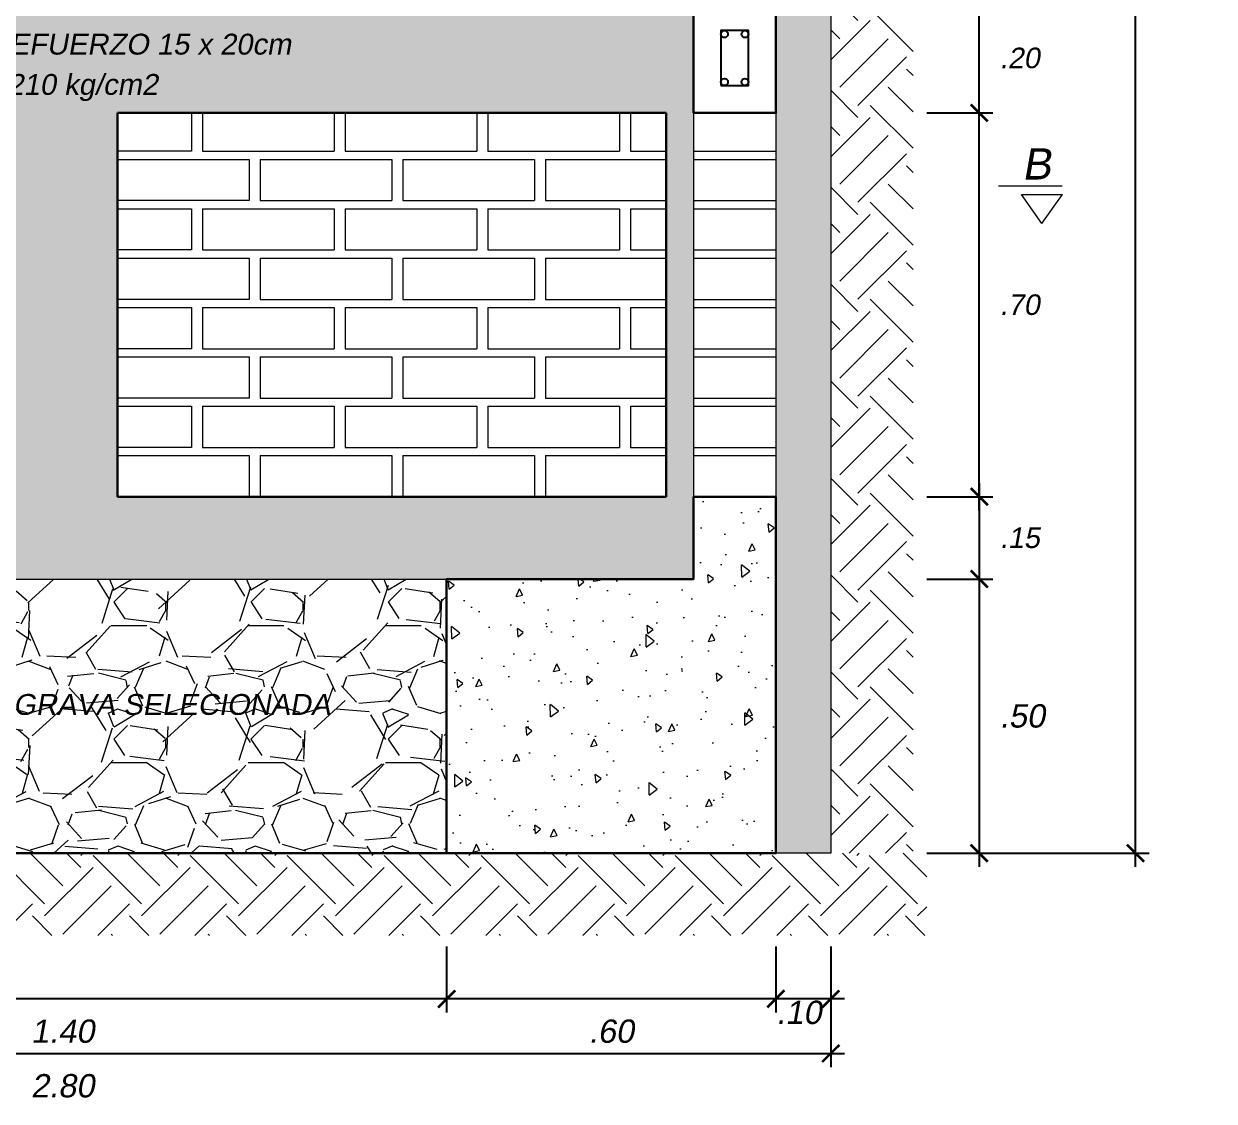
# Model space of a CAD drawing. Header units: metres. Extents: x 4293 to 4528, y 2596 to 2639.
# Drawn here: x 4468.228 to 4470.397, y 2626.787 to 2628.752 of the extents above; entities that cross this region are included whole.
import ezdxf
from ezdxf.enums import TextEntityAlignment as Align

# ---------------------------------------------------------------- set-up
doc = ezdxf.new("R2010")
doc.units = ezdxf.units.M
for name, color, linetype, lineweight in [('A TAPA', 6, 'Continuous', 13), ('a. acero', 150, 'Continuous', 25), ('a. grava', 252, 'Continuous', 5), ('a. Ladrillos', 24, 'Continuous', 15), ('a. terreno', 79, 'Continuous', 9), ('A.B LADRILLO', 24, 'Continuous', 5), ('A.Texto', 180, 'Continuous', 5), ('cimiento', 6, 'Continuous', 30), ('columna', 212, 'Continuous', 30), ('concreto', 252, 'Continuous', 5), ('Cotas', 170, 'Continuous', 5), ('Sombreados', 8, 'Continuous', 5)]:
    doc.layers.add(name, color=color, linetype=linetype, lineweight=lineweight)
doc.styles.add('ARIAL', font='arial.ttf', dxfattribs={"oblique": 10})
doc.dimstyles.new('Esc 1-25', dxfattribs={"dimscale": 0.25, "dimtxt": 0.15, "dimasz": 0.125, "dimexe": 0.1, "dimexo": 0.1, "dimgap": 0.15, "dimtad": 2, "dimtih": 1, "dimtoh": 1, "dimzin": 4, "dimdsep": 46, "dimtxsty": 'ARIAL', "dimblk": 'ARCHTICK', "dimcen": 0.5, "dimdle": 0.1, "dimadec": 0, "dimazin": 0, "dimtfac": 1, "dimtofl": 0, "dimtmove": 2, "dimatfit": 3, "dimfxl": 1, "dimtolj": 1, "dimtzin": 0, "dimarcsym": 1})
pattern_1 = [(94.9999999999999, (4272.235197866731, 2619.290618334192), (0.1103103998344442, 0.0925614157623935), [0.015, -0.165]), (40.00000000000002, (4272.235197866731, 2619.290618334192), (-0.1259984334781772, 0.08675362991960547), [0.012, -0.132]), (145.45144446, (4272.244390399843, 2619.298331785462), (-0.01568803286759199, 0.179315044266452), [0.0127480384, -0.1402284224]), (91.1841999999999, (4272.206913595483, 2619.318902605439), (0.1743386775892656, 0.1275227552429037), [0.02249999999999999, -0.2474999999999999]), (141.63563549, (4272.221441818763, 2619.329529492353), (-0.005580013676875273, 0.269942333638179), [0.0191220684, -0.210342752]), (36.18416399000001, (4272.206913595483, 2619.318902605439), (-0.005580013693123886, 0.2699423334792193), [0.018, -0.1980000002]), (66, (4272.228126798919, 2619.325973673251), (0.1413543144228605, 0.02747649529355398), [0.01499999999999998, -0.1649999999999998]), (11.00000000000003, (4272.228126798919, 2619.325973673251), (-0.06814171861239081, 0.1369616870797533), [0.012, -0.132]), (116.45144474, (4272.239906325041, 2619.328263381175), (0.07321259499943067, 0.1644381811167456), [0.012748038, -0.1402284224]), (82.50000000000001, (4272.235197866731, 2619.290618334192), (-0.04535863706126803, 0.04879796352250945), [0, -0.1303999999999997, 0, -0.1339999999999998, 0, -0.1324999999999998]), (52.49999999999999, (4272.235197866731, 2619.290618334192), (-0.01857458844049201, 0.09298188998007267), [0, -0.0764, 0, -0.1274, 0, -0.0505]), (12.5, (4272.20366090429, 2619.259081371751), (0.07868363346384125, 0.07230415236297212), [0, -0.05, 0, -0.156, 0, -0.207]), (2.499999999999997, (4272.189518768666, 2619.244939236127), (0.06831799663969325, 0.09663196137478977), [0, -0.065, 0, -0.1036, 0, -0.147])]

# ---------------------------------------------------------------- blocks, each defined once
blk = doc.blocks.new('_ArchTick')
at = {"color": 0, "linetype": 'ByBlock', "const_width": 0.15}
blk.add_lwpolyline([(-0.5, -0.5), (0.5, 0.5)], dxfattribs=at)
blk = doc.blocks.new('*D559')
at = {"layer": 'Cotas', "color": 0, "lineweight": -2, "transparency": 16777216}
for p, q in [((4469.96932620162, 2627.9143929517), (4469.96932620162, 2627.7143929517)), ((4469.873574387774, 2627.8893929517), (4469.99432620162, 2627.8893929517)), ((4469.873574387774, 2627.7393929517), (4469.99432620162, 2627.7393929517))]:
    blk.add_line(p, q, dxfattribs=at)
at = {"layer": 'Defpoints', "color": 0, "transparency": 16777216}
for p in [(4469.848574387775, 2627.8893929517), (4469.848574387775, 2627.7393929517), (4469.96932620162, 2627.7393929517)]:
    blk.add_point(p, dxfattribs=at)
at = {"layer": 'Cotas', "color": 0, "lineweight": -2, "transparency": 16777216, "xscale": 0.03125, "yscale": 0.03125, "zscale": 0.03125}
for p, rotation in [((4469.96932620162, 2627.8893929517), 90), ((4469.96932620162, 2627.7393929517), 270)]:
    blk.add_blockref('_ArchTick', p, dxfattribs=dict(at, rotation=rotation))
at = {"layer": 'Cotas', "color": 0, "transparency": 16777216, "insert": (4470.043131027451, 2627.814392951699), "char_height": 0.0375, "attachment_point": 5, "style": 'ARIAL'}
blk.add_mtext('\\A1;.15', dxfattribs=at)
blk = doc.blocks.new('*D560')
at = {"layer": 'Cotas', "color": 0, "lineweight": -2, "transparency": 16777216}
for p, q in [((4469.96932620162, 2627.7643929517), (4469.96932620162, 2627.2143929517)), ((4469.873574387774, 2627.7393929517), (4469.99432620162, 2627.7393929517)), ((4469.873574387774, 2627.2393929517), (4469.99432620162, 2627.2393929517))]:
    blk.add_line(p, q, dxfattribs=at)
at = {"layer": 'Defpoints', "color": 0, "transparency": 16777216}
for p in [(4469.848574387775, 2627.7393929517), (4469.848574387775, 2627.2393929517), (4469.96932620162, 2627.2393929517)]:
    blk.add_point(p, dxfattribs=at)
at = {"layer": 'Cotas', "color": 0, "lineweight": -2, "transparency": 16777216, "xscale": 0.03125, "yscale": 0.03125, "zscale": 0.03125}
for p, rotation in [((4469.96932620162, 2627.7393929517), 90), ((4469.96932620162, 2627.2393929517), 270)]:
    blk.add_blockref('_ArchTick', p, dxfattribs=dict(at, rotation=rotation))
at = {"layer": 'Cotas', "color": 0, "transparency": 16777216, "insert": (4470.047739747293, 2627.489392951698), "char_height": 0.0425, "attachment_point": 5, "style": 'ARIAL'}
blk.add_mtext('\\A1;.50', dxfattribs=at)
blk = doc.blocks.new('*D561')
at = {"layer": 'Cotas', "color": 0, "lineweight": -2, "ltscale": 0.01, "transparency": 16777216}
for p, q in [((4469.96932620162, 2627.8643929517), (4469.96932620162, 2628.6143929517)), ((4469.873574387775, 2628.5893929517), (4469.99432620162, 2628.5893929517)), ((4469.873574387774, 2627.8893929517), (4469.99432620162, 2627.8893929517))]:
    blk.add_line(p, q, dxfattribs=at)
at = {"layer": 'Defpoints', "color": 0, "ltscale": 0.01, "transparency": 16777216}
for p in [(4469.848574387775, 2628.5893929517), (4469.96932620162, 2628.5893929517), (4469.848574387775, 2627.8893929517)]:
    blk.add_point(p, dxfattribs=at)
at = {"layer": 'Cotas', "color": 0, "lineweight": -2, "ltscale": 0.01, "transparency": 16777216, "xscale": 0.03125, "yscale": 0.03125, "zscale": 0.03125}
for p, rotation in [((4469.96932620162, 2628.5893929517), 90), ((4469.96932620162, 2627.8893929517), 270)]:
    blk.add_blockref('_ArchTick', p, dxfattribs=dict(at, rotation=rotation))
at = {"layer": 'Cotas', "color": 0, "ltscale": 0.01, "transparency": 16777216, "insert": (4470.042926388978, 2628.239392951698), "char_height": 0.0375, "attachment_point": 5, "style": 'ARIAL'}
blk.add_mtext('\\A1;.70', dxfattribs=at)
blk = doc.blocks.new('*D562')
at = {"layer": 'Cotas', "color": 0, "lineweight": -2, "ltscale": 0.01, "transparency": 16777216}
for p, q in [((4469.96932620162, 2628.5643929517), (4469.96932620162, 2628.8143929517)), ((4469.873574387775, 2628.7893929517), (4469.99432620162, 2628.7893929517)), ((4469.873574387775, 2628.5893929517), (4469.99432620162, 2628.5893929517))]:
    blk.add_line(p, q, dxfattribs=at)
at = {"layer": 'Defpoints', "color": 0, "ltscale": 0.01, "transparency": 16777216}
for p in [(4469.848574387775, 2628.7893929517), (4469.96932620162, 2628.7893929517), (4469.848574387775, 2628.5893929517)]:
    blk.add_point(p, dxfattribs=at)
at = {"layer": 'Cotas', "color": 0, "lineweight": -2, "ltscale": 0.01, "transparency": 16777216, "xscale": 0.03125, "yscale": 0.03125, "zscale": 0.03125}
for p, rotation in [((4469.96932620162, 2628.7893929517), 90), ((4469.96932620162, 2628.5893929517), 270)]:
    blk.add_blockref('_ArchTick', p, dxfattribs=dict(at, rotation=rotation))
at = {"layer": 'Cotas', "color": 0, "ltscale": 0.01, "transparency": 16777216, "insert": (4470.042926388978, 2628.689392951699), "char_height": 0.0375, "attachment_point": 5, "style": 'ARIAL'}
blk.add_mtext('\\A1;.20', dxfattribs=at)
blk = doc.blocks.new('*D566')
at = {"layer": 'Cotas', "color": 0, "lineweight": -2, "ltscale": 0.01, "transparency": 16777216}
for p, q in [((4470.254053074286, 2627.2143929517), (4470.254053074286, 2630.7593929517)), ((4469.99432620162, 2630.7343929517), (4470.279053074286, 2630.7343929517)), ((4469.99432620162, 2627.2393929517), (4470.279053074286, 2627.2393929517))]:
    blk.add_line(p, q, dxfattribs=at)
at = {"layer": 'Defpoints', "color": 0, "ltscale": 0.01, "transparency": 16777216}
for p in [(4469.96932620162, 2630.7343929517), (4470.254053074286, 2630.7343929517), (4469.96932620162, 2627.2393929517)]:
    blk.add_point(p, dxfattribs=at)
at = {"layer": 'Cotas', "color": 0, "lineweight": -2, "ltscale": 0.01, "transparency": 16777216, "xscale": 0.03125, "yscale": 0.03125, "zscale": 0.03125}
for p, rotation in [((4470.254053074286, 2630.7343929517), 90), ((4470.254053074286, 2627.2393929517), 270)]:
    blk.add_blockref('_ArchTick', p, dxfattribs=dict(at, rotation=rotation))
at = {"layer": 'Cotas', "color": 0, "ltscale": 0.01, "transparency": 16777216, "insert": (4470.343558588659, 2628.986892951698), "char_height": 0.0375, "attachment_point": 5, "style": 'ARIAL'}
blk.add_mtext('\\A1;3.50', dxfattribs=at)
blk = doc.blocks.new('*D568')
at = {"layer": 'Cotas', "color": 0, "lineweight": -2, "transparency": 16777216}
for p, q in [((4469.598574387773, 2627.069062351333), (4469.598574387773, 2626.948731750967)), ((4469.698574387773, 2627.069062351333), (4469.698574387773, 2626.948731750967)), ((4469.723574387773, 2626.973731750967), (4469.573574387773, 2626.973731750967))]:
    blk.add_line(p, q, dxfattribs=at)
at = {"layer": 'Defpoints', "color": 0, "transparency": 16777216}
for p in [(4469.598574387773, 2627.094062351333), (4469.698574387773, 2627.094062351333), (4469.598574387773, 2626.973731750967)]:
    blk.add_point(p, dxfattribs=at)
at = {"layer": 'Cotas', "color": 0, "lineweight": -2, "transparency": 16777216, "xscale": 0.03125, "yscale": 0.03125, "zscale": 0.03125, "rotation": 180}
blk.add_blockref('_ArchTick', (4469.598574387773, 2626.973731750967), dxfattribs=at)
at = {"layer": 'Cotas', "color": 0, "lineweight": -2, "transparency": 16777216, "xscale": 0.03125, "yscale": 0.03125, "zscale": 0.03125}
blk.add_blockref('_ArchTick', (4469.698574387773, 2626.973731750967), dxfattribs=at)
at = {"layer": 'Cotas', "color": 0, "transparency": 16777216, "insert": (4469.640437950745, 2626.948844096799), "char_height": 0.0425, "attachment_point": 5, "style": 'ARIAL'}
blk.add_mtext('\\A1;.10', dxfattribs=at)
blk = doc.blocks.new('*D569')
at = {"layer": 'Cotas', "color": 0, "lineweight": -2, "transparency": 16777216}
for p, q in [((4468.998574387773, 2627.069062351333), (4468.998574387773, 2626.948731750967)), ((4469.598574387773, 2627.069062351333), (4469.598574387773, 2626.948731750967)), ((4469.623574387772, 2626.973731750967), (4468.973574387774, 2626.973731750967))]:
    blk.add_line(p, q, dxfattribs=at)
at = {"layer": 'Defpoints', "color": 0, "transparency": 16777216}
for p in [(4468.998574387773, 2627.094062351333), (4469.598574387773, 2627.094062351333), (4468.998574387773, 2626.973731750967)]:
    blk.add_point(p, dxfattribs=at)
at = {"layer": 'Cotas', "color": 0, "lineweight": -2, "transparency": 16777216, "xscale": 0.03125, "yscale": 0.03125, "zscale": 0.03125, "rotation": 180}
blk.add_blockref('_ArchTick', (4468.998574387773, 2626.973731750967), dxfattribs=at)
at = {"layer": 'Cotas', "color": 0, "lineweight": -2, "transparency": 16777216, "xscale": 0.03125, "yscale": 0.03125, "zscale": 0.03125}
blk.add_blockref('_ArchTick', (4469.598574387773, 2626.973731750967), dxfattribs=at)
at = {"layer": 'Cotas', "color": 0, "transparency": 16777216, "insert": (4469.298574387773, 2626.914532398988), "char_height": 0.0425, "attachment_point": 5, "style": 'ARIAL'}
blk.add_mtext('\\A1;.60', dxfattribs=at)
blk = doc.blocks.new('*D570')
at = {"layer": 'Cotas', "color": 0, "lineweight": -2, "transparency": 16777216}
for p, q in [((4467.598574387773, 2627.069062351333), (4467.598574387773, 2626.948731750967)), ((4468.998574387773, 2627.069062351333), (4468.998574387773, 2626.948731750967)), ((4469.023574387773, 2626.973731750967), (4467.573574387773, 2626.973731750967))]:
    blk.add_line(p, q, dxfattribs=at)
at = {"layer": 'Defpoints', "color": 0, "transparency": 16777216}
for p in [(4467.598574387773, 2627.094062351333), (4468.998574387773, 2627.094062351333), (4467.598574387773, 2626.973731750967)]:
    blk.add_point(p, dxfattribs=at)
at = {"layer": 'Cotas', "color": 0, "lineweight": -2, "transparency": 16777216, "xscale": 0.03125, "yscale": 0.03125, "zscale": 0.03125, "rotation": 180}
blk.add_blockref('_ArchTick', (4467.598574387773, 2626.973731750967), dxfattribs=at)
at = {"layer": 'Cotas', "color": 0, "lineweight": -2, "transparency": 16777216, "xscale": 0.03125, "yscale": 0.03125, "zscale": 0.03125}
blk.add_blockref('_ArchTick', (4468.998574387773, 2626.973731750967), dxfattribs=at)
at = {"layer": 'Cotas', "color": 0, "transparency": 16777216, "insert": (4468.298574387773, 2626.914532398988), "char_height": 0.0425, "attachment_point": 5, "style": 'ARIAL'}
blk.add_mtext('\\A1;1.40', dxfattribs=at)
blk = doc.blocks.new('*D573')
at = {"layer": 'Cotas', "color": 0, "lineweight": -2, "transparency": 16777216}
for p, q in [((4466.898574387773, 2627.069062351333), (4466.898574387773, 2626.849202905707)), ((4469.698574387773, 2627.069062351333), (4469.698574387773, 2626.849202905707)), ((4466.873574387773, 2626.874202905707), (4469.723574387773, 2626.874202905707))]:
    blk.add_line(p, q, dxfattribs=at)
at = {"layer": 'Defpoints', "color": 0, "transparency": 16777216}
for p in [(4466.898574387773, 2627.094062351333), (4469.698574387773, 2627.094062351333), (4469.698574387773, 2626.874202905707)]:
    blk.add_point(p, dxfattribs=at)
at = {"layer": 'Cotas', "color": 0, "lineweight": -2, "transparency": 16777216, "xscale": 0.03125, "yscale": 0.03125, "zscale": 0.03125, "rotation": 180}
blk.add_blockref('_ArchTick', (4466.898574387773, 2626.874202905707), dxfattribs=at)
at = {"layer": 'Cotas', "color": 0, "lineweight": -2, "transparency": 16777216, "xscale": 0.03125, "yscale": 0.03125, "zscale": 0.03125}
blk.add_blockref('_ArchTick', (4469.698574387773, 2626.874202905707), dxfattribs=at)
at = {"layer": 'Cotas', "color": 0, "transparency": 16777216, "insert": (4468.298574387773, 2626.815003553729), "char_height": 0.0425, "attachment_point": 5, "style": 'ARIAL'}
blk.add_mtext('\\A1;2.80', dxfattribs=at)

msp = doc.modelspace()

# ---------------------------------------------------------------- hatches: boundary and pattern name
at = {"layer": 'a. grava'}
h = msp.add_hatch(dxfattribs=at)
h.set_pattern_fill('GRAVEL', color=256, scale=0.1, style=0)
h.set_pattern_definition([(228.0128, (4412.29896346005, 2630.692743695473), (-0.7999998232158162, -0.9000001341607247), [0.0134536, -1.3319088]), (184.9697, (4412.28996346005, 2630.682743695473), (1.200000105151764, 0.0999991307007052), [0.0230868, -2.2855925]), (132.5104, (4412.26696346005, 2630.680743695473), (0.9999990718346812, -1.10000086738712), [0.0162788, -1.6116032]), (267.2737, (4412.22796346005, 2630.655743695473), (0.09999960177271905, 2.000000029497347), [0.0210238, -2.0813558]), (292.8337, (4412.22696346005, 2630.634743695473), (-0.500000990543714, 1.199999641177778), [0.0206155, -2.0409373]), (357.2737, (4412.23496346005, 2630.615743695473), (-2.000000029497347, 0.09999960177271916), [0.0210238, -2.0813558]), (37.6942, (4412.25596346005, 2630.614743695473), (-1.300000734561798, -0.999999040516053), [0.0278029, -2.7524849]), (72.2553, (4412.27796346005, 2630.631743695473), (0.7000010762705409, 2.199999623123919), [0.0262488, -2.5986321]), (121.4296, (4412.28596346005, 2630.656743695473), (-0.8000008234176366, 1.299999503649257), [0.021095, -2.0884073]), (175.2364, (4412.27496346005, 2630.674743695473), (1.100000094631959, -0.09999915326612606), [0.02408319999999991, -1.180076299999994]), (222.3974, (4412.25096346005, 2630.676743695473), (-1.200000735107324, -1.099999208201412), [0.0311448, -3.0833375]), (138.8141, (4412.32696346005, 2630.654743695473), (-0.7000002946805716, 0.5999997313342756), [0.0106301, -1.0523844]), (171.4692, (4412.31896346005, 2630.661743695473), (1.299999828481513, -0.2000007910039791), [0.02022369999999991, -2.002151099999988]), (225, (4412.29896346005, 2630.664743695473), (-1.110223024625157e-17, -0.1000000309448952), [0.0141421, -0.1272792]), (203.1986, (4412.29196346005, 2630.676743695473), (0.4999999730667075, 0.2000001325264854), [0.007615800000000001, -0.7539615]), (291.8014, (4412.28496346005, 2630.673743695473), (-0.09999999105006488, 0.300000027301077), [0.0107703, -0.5277462]), (30.9638, (4412.288963460051, 2630.663743695473), (0.2999998022287998, 0.2000002483540733), [0.01749289999999991, -0.565602299999997]), (161.5651, (4412.30396346005, 2630.672743695473), (0.2000000434592962, -0.09999984032227077), [0.0126491, -0.3035787]), (16.38950000000001, (4412.22696346005, 2630.673743695473), (1.000000219841196, 0.2999992709817971), [0.01772, -1.7542845]), (70.3462, (4412.243963460051, 2630.678743695473), (-0.3999995247371746, -1.100000213560622), [0.0148661, -1.4717408]), (293.1986, (4412.30396346005, 2630.692743695473), (-0.2000001325264854, 0.4999999730667075), [0.0152315, -0.7463458000000001]), (343.6105, (4412.30996346005, 2630.678743695473), (-1.000000219841196, 0.2999992709817974), [0.01771999999999991, -1.754284499999994]), (339.444, (4412.22696346005, 2630.611743695473), (-0.5000001844542423, 0.1999995996421584), [0.017088, -0.8373124000000001]), (294.7751, (4412.24296346005, 2630.605743695473), (-0.499999218924517, 1.100000342183912), [0.01431779999999995, -1.417464299999994]), (66.80140000000002, (4412.30496346005, 2630.592743695473), (0.2000001325264855, 0.4999999730667075), [0.0152315, -0.7463458000000001]), (17.35400000000001, (4412.310963460051, 2630.606743695473), (-1.300000201909683, -0.3999994502259119), [0.0167631, -1.6595424]), (69.444, (4412.25596346005, 2630.592743695473), (-0.1999995996421587, -0.5000001844542422), [0.008544000000000001, -0.8458564]), (101.3098999999999, (4412.29896346005, 2630.592743695473), (-0.09999976321616054, 0.4000000752230952), [0.005098999999999979, -0.5048028999999973]), (165.9638, (4412.297963460051, 2630.597743695473), (0.300000054598974, -0.09999980573612458), [0.0206155, -0.391695]), (186.009, (4412.27796346005, 2630.602743695473), (0.9999999750906041, 0.09999993174818415), [0.019105, -1.8913923]), (303.6901, (4412.288963460051, 2630.654743695473), (-0.1000001334507191, 0.199999955777116), [0.0144222, -0.3461329]), (353.1572, (4412.29696346005, 2630.642743695473), (1.699999936547855, -0.2000007997924761), [0.0251794, -2.4927563]), (60.94540000000001, (4412.32196346005, 2630.639743695473), (-0.400000002719928, -0.7000000384569687), [0.0102956, -1.0192674]), (90, (4412.32696346005, 2630.648743695473), (-0.09999999999999999, 0.1), [0.006, -0.094]), (120.2564, (4412.27596346005, 2630.605743695473), (0.3999994886802694, -0.7000002455854735), [0.0138924, -1.375352]), (48.01279999999999, (4412.26896346005, 2630.617743695473), (0.7999998232158161, 0.9000001341607249), [0.0269072, -1.3184552]), (0, (4412.28696346005, 2630.637743695473), (0.1, 0.1), [0.026, -0.074]), (325.3048, (4412.31296346005, 2630.637743695473), (-0.9999994258987526, 0.7000008609594458), [0.0158114, -1.5653274]), (254.0546, (4412.32596346005, 2630.628743695473), (-0.09999998892963811, -0.4000000126652151), [0.0145602, -0.7134508]), (207.646, (4412.32196346005, 2630.614743695473), (-1.899999580717959, -1.000000771316918), [0.0237065, -2.3469474]), (175.4261, (4412.30096346005, 2630.603743695473), (-1.300000055831213, 0.0999994801161084), [0.02507989999999991, -2.482907399999988])])
h.paths.add_polyline_path([(4469.698574387773, 2630.584392951699), (4469.598574387774, 2630.584392951699), (4469.598574387773, 2627.239392951699), (4469.698574387773, 2627.239392951699)])
at = {"layer": 'a. grava', "ltscale": 0.5}
h = msp.add_hatch(dxfattribs=at)
h.set_pattern_fill('GRAVEL', color=256, scale=0.25, style=0)
h.set_pattern_definition([(228.012787504, (4272.415197866731, 2619.540618334192), (-2.000000000000016, -2.250000000000001), [0.033634, -3.329772011768425]), (184.969740728, (4272.39269786673, 2619.515618334191), (2.999999999999994, 0.2500000000000088), [0.057717, -5.713981190307499]), (132.510447078, (4272.335197866731, 2619.510618334191), (2.500000000000029, -2.749999999999966), [0.04069699999999996, -4.02900814902492]), (267.273689006, (4272.237697866731, 2619.448118334191), (0.2500000000000061, 5.000000000000004), [0.05255949999999994, -5.203389510407242]), (292.833654178, (4272.235197866731, 2619.395618334192), (-1.249999999999997, 3.000000000000007), [0.05153874999999994, -5.102343282022067]), (357.273689006, (4272.255197866731, 2619.348118334191), (-5.000000000000004, 0.2500000000000064), [0.05255949999999994, -5.203389510407242]), (37.6942404667, (4272.30769786673, 2619.345618334191), (-3.25, -2.499999999999993), [0.06950724999999999, -6.881212137229]), (72.2553283749, (4272.362697866731, 2619.388118334191), (1.750000000000007, 5.500000000000001), [0.06562199999999987, -6.496580374203341]), (121.429565615, (4272.382697866731, 2619.450618334191), (-2.000000000000005, 3.249999999999996), [0.05273749999999995, -5.221018277432243]), (175.236358309, (4272.355197866731, 2619.495618334191), (2.749999999999996, -0.2500000000000095), [0.060208, -2.950190644698075]), (222.397437798, (4272.295197866731, 2619.500618334192), (-2.999999999999991, -2.749999999999993), [0.077862, -7.708343751198725]), (138.814074834, (4272.485197866731, 2619.445618334191), (-1.750000000000008, 1.5), [0.02657524999999997, -2.630961203183671]), (171.46923439, (4272.465197866731, 2619.463118334191), (3.25, -0.4999999999999988), [0.05055925, -5.00537785403925]), (225, (4272.415197866731, 2619.470618334191), (-2.775557561562891e-17, -0.2499999999999832), [0.03535525, -0.318198140593275]), (203.198590514, (4272.397697866731, 2619.500618334192), (1.249999999999997, 0.4999999999999938), [0.0190395, -1.884903776465975]), (291.801409486, (4272.380197866731, 2619.493118334191), (-0.249999999999921, 0.7500000000000256), [0.02692575, -1.319365451783625]), (30.96375653209999, (4272.390197866731, 2619.468118334191), (0.7500000000000132, 0.4999999999999949), [0.04373224999999995, -1.414005723711323]), (161.565051177, (4272.427697866731, 2619.490618334191), (0.5000000000000029, -0.2499999999999942), [0.03162274999999994, -0.758946665042099]), (16.389540334, (4272.235197866731, 2619.493118334191), (2.499999999999992, 0.750000000000011), [0.0443, -4.38571128666735]), (70.3461759419, (4272.277697866731, 2619.505618334191), (-1.000000000000305, -2.750000000000849), [0.03716525, -3.67935193682975]), (293.198590514, (4272.427697866731, 2619.540618334192), (-0.4999999999999926, 1.249999999999998), [0.03807875, -1.865864526465975]), (343.610459666, (4272.442697866731, 2619.505618334191), (-2.499999999999992, 0.7500000000000109), [0.04429999999999994, -4.385711286667242]), (339.44395478, (4272.235197866731, 2619.338118334191), (-1.250000000000009, 0.5000000000000061), [0.04271999999999994, -2.093280936329371]), (294.775140569, (4272.275197866731, 2619.323118334191), (-1.250000000000001, 2.75), [0.0357945, -3.543660765819]), (66.8014094864, (4272.430197866731, 2619.290618334192), (0.4999999999999953, 1.249999999999992), [0.03807875, -1.865864526465975]), (17.3540246363, (4272.445197866731, 2619.325618334191), (-3.249999999999994, -0.9999999999999907), [0.04190775, -4.14885590356]), (69.44395478040002, (4272.30769786673, 2619.290618334192), (-0.5000000000000018, -1.249999999999989), [0.02135999999999997, -2.114640936329371]), (101.309932474, (4272.415197866731, 2619.290618334192), (-0.249999999999991, 1.000000000000003), [0.0127475, -1.2620073783982]), (165.963756532, (4272.412697866731, 2619.303118334191), (0.7499999999999897, -0.2500000000000003), [0.05153875, -0.9792376564044251]), (186.009005957, (4272.362697866731, 2619.315618334191), (2.500000000000012, 0.2499999999999958), [0.0477625, -4.728480793635701]), (303.690067526, (4272.390197866731, 2619.445618334191), (-0.2499999999999968, 0.4999999999999964), [0.03605549999999993, -0.865332318865999]), (353.157226587, (4272.41019786673, 2619.415618334192), (4.250000000000004, -0.5000000000000132), [0.0629485, -6.231890656007075]), (60.9453959009, (4272.47269786673, 2619.408118334191), (-0.9999999999999939, -1.749999999999994), [0.025739, -2.54816853524675]), (90, (4272.485197866731, 2619.430618334191), (-0.25, 0.25), [0.015, -0.235]), (120.256437164, (4272.357697866731, 2619.323118334191), (1.000000000000002, -1.750000000000002), [0.034731, -3.43837999736245]), (48.01278750420001, (4272.340197866731, 2619.353118334192), (2, 2.249999999999994), [0.067268, -3.296138011768424]), (0, (4272.385197866731, 2619.403118334191), (0.25, 0.25), [0.065, -0.185]), (325.3048464690001, (4272.450197866731, 2619.403118334191), (2.500000000000035, -1.749999999999956), [0.03952849999999994, -3.913318575210496]), (254.054604099, (4272.482697866731, 2619.380618334191), (-0.2500000000000094, -1.000000000000001), [0.0364005, -1.783626972320125]), (207.645975364, (4272.47269786673, 2619.345618334191), (-4.749999999999988, -2.500000000000012), [0.05926625, -5.867368545564849]), (175.42607874, (4272.420197866731, 2619.318118334191), (-3.249999999999988, 0.2500000000000003), [0.06269975, -6.207268351992225])])
h.paths.add_polyline_path([(4468.998574387773, 2627.239392951699), (4468.998574387773, 2627.739392951699), (4467.598574387773, 2627.739392951699), (4467.598574387773, 2627.239392951699)])
h.paths.add_polyline_path([(4467.847296290431, 2627.481148581557), (4468.803257780969, 2627.481148581557), (4468.803257780969, 2627.540131528351), (4467.847296290431, 2627.540131528351)], flags=24)
at = {"layer": 'a. terreno', "ltscale": 0.5}
h = msp.add_hatch(dxfattribs=at)
h.set_pattern_fill('EARTH', color=256, scale=0.5, angle=45, style=0)
h.set_pattern_definition([(45, (4306.40635706667, 2617.996408692291), (1.387778780781446e-17, 0.1767766952966369), [0.125, -0.125]), (45, (4306.373211436302, 2618.029554322658), (1.387778780781446e-17, 0.1767766952966369), [0.125, -0.125]), (45, (4306.340065805935, 2618.062699953027), (1.387778780781446e-17, 0.1767766952966369), [0.125, -0.125]), (135, (4306.340065805935, 2618.084797039939), (-0.1767766952966369, 2.775557561562891e-17), [0.125, -0.125]), (135, (4306.373211436302, 2618.117942670307), (-0.1767766952966369, 2.775557561562891e-17), [0.125, -0.125]), (135, (4306.40635706667, 2618.151088300675), (-0.1767766952966369, 2.775557561562891e-17), [0.125, -0.125])])
h.paths.add_polyline_path([(4469.848574387773, 2630.734392951699), (4469.698574387773, 2630.734392951699), (4469.698574387773, 2627.239392951699), (4469.848574387773, 2627.239392951699)])
h = msp.add_hatch(dxfattribs=at)
h.set_pattern_fill('EARTH', color=256, scale=0.5, angle=45, style=0)
h.set_pattern_definition([(45, (4301.277981834444, 2618.39640869229), (1.387778780781446e-17, 0.1767766952966369), [0.125, -0.125]), (45, (4301.244836204076, 2618.429554322659), (1.387778780781446e-17, 0.1767766952966369), [0.125, -0.125]), (45, (4301.211690573708, 2618.462699953026), (1.387778780781446e-17, 0.1767766952966369), [0.125, -0.125]), (135, (4301.211690573708, 2618.484797039939), (-0.1767766952966369, 2.775557561562891e-17), [0.125, -0.125]), (135, (4301.244836204076, 2618.517942670307), (-0.1767766952966369, 2.775557561562891e-17), [0.125, -0.125]), (135, (4301.277981834444, 2618.551088300675), (-0.1767766952966369, 2.775557561562891e-17), [0.125, -0.125])])
h.paths.add_polyline_path([(4469.873574387773, 2627.239392951699), (4466.736245981949, 2627.239392951699), (4466.736245981949, 2627.089392951699), (4469.873574387773, 2627.089392951699)])
at = {"layer": 'concreto', "ltscale": 0.5}
h = msp.add_hatch(dxfattribs=at)
h.set_pattern_fill('AR-CONC', color=256, scale=0.02, angle=45, style=0)
h.set_pattern_definition(pattern_1)
h.paths.add_polyline_path([(4468.398574387773, 2629.689392951699), (4468.398574387773, 2630.584392951699), (4468.198574387773, 2630.584392951699), (4468.198574387773, 2629.689392951699), (4467.198574387773, 2629.689392951699), (4467.198574387773, 2630.584392951699), (4467.148574387773, 2630.584392951699), (4467.148574387773, 2627.739392951699), (4467.648574387773, 2627.739392951699), (4469.248574387773, 2627.739392951699), (4469.448574387773, 2627.739392951699), (4469.448574387773, 2630.584392951699), (4469.398574387773, 2630.584392951699), (4469.398574387773, 2629.689392951699)])
h.paths.add_polyline_path([(4468.398574387773, 2629.489392951699), (4469.398574387773, 2629.489392951699), (4469.398574387773, 2628.789392951699), (4468.398574387773, 2628.789392951699)], flags=16)
h.paths.add_polyline_path([(4468.198574387773, 2629.489392951699), (4468.198574387773, 2628.789392951699), (4467.198574387773, 2628.789392951699), (4467.198574387773, 2629.489392951699)], flags=16)
h.paths.add_polyline_path([(4468.398574387773, 2628.589392951699), (4469.398574387773, 2628.589392951699), (4469.398574387773, 2627.889392951699), (4468.398574387773, 2627.889392951699)], flags=16)
h.paths.add_polyline_path([(4468.198574387773, 2628.589392951699), (4468.198574387773, 2627.889392951699), (4467.198574387773, 2627.889392951699), (4467.198574387773, 2628.589392951699)], flags=16)
h = msp.add_hatch(dxfattribs=at)
h.set_pattern_fill('AR-CONC', color=256, scale=0.02, angle=45, style=0)
h.set_pattern_definition(pattern_1)
h.paths.add_polyline_path([(4467.598574387773, 2627.239392951699), (4467.598574387773, 2627.739392951699), (4467.148574387773, 2627.739392951699), (4467.148574387773, 2627.889392951699), (4466.998574387773, 2627.889392951699), (4466.998574387773, 2627.239392951699)])
h.paths.add_polyline_path([(4469.448574387773, 2627.889392951699), (4469.448574387773, 2627.739392951699), (4468.998574387773, 2627.739392951699), (4468.998574387773, 2627.239392951699), (4469.598574387774, 2627.239392951699), (4469.598574387774, 2627.889392951699)])

# ---------------------------------------------------------------- linework, layer by layer
at = {"layer": 'A TAPA'}
for points in [[(4470.120406603519, 2628.455850808789), (4470.004091014693, 2628.455850808789)], [(4470.083519227228, 2628.387540677989), (4470.046155066258, 2628.440515577877), (4470.046155066258, 2628.440515577877)], [(4470.046155066258, 2628.440515577877), (4470.120883388197, 2628.440515577877)], [(4470.083519227228, 2628.387540677989), (4470.120883388197, 2628.440515577877), (4470.120883388197, 2628.440515577877)], [(4470.083519227228, 2628.387540677989), (4470.120883388197, 2628.440515577877), (4470.120883388197, 2628.440515577877)]]:
    msp.add_lwpolyline(points, dxfattribs=at)
at = {"layer": 'a. acero'}
msp.add_lwpolyline([(4469.498574387773, 2628.639392951699), (4469.548574387773, 2628.639392951699), (4469.548574387773, 2628.739392951699), (4469.498574387773, 2628.739392951699)], close=True, dxfattribs=at)
for centre in [(4469.504924387773, 2628.733042951699), (4469.542224387773, 2628.733042951699), (4469.504924387773, 2628.645742951699), (4469.542224387773, 2628.645742951699)]:
    msp.add_circle(centre, 0.00635, dxfattribs=at)
at = {"layer": 'a. grava'}
for p, q in [((4469.698574387773, 2630.584392951699), (4469.698574387773, 2627.239392951699)), ((4469.698574387773, 2627.239392951699), (4469.598574387774, 2627.239392951699))]:
    msp.add_line(p, q, dxfattribs=at)
at = {"layer": 'a. Ladrillos'}
for p, q in [((4468.533574387773, 2628.589392951699), (4468.533574387773, 2628.519392951699)), ((4468.553574387773, 2628.589392951699), (4468.553574387773, 2628.519392951699)), ((4468.793574387773, 2628.589392951699), (4468.793574387773, 2628.519392951699)), ((4468.813574387773, 2628.589392951699), (4468.813574387773, 2628.519392951699)), ((4469.053574387774, 2628.589392951699), (4469.053574387774, 2628.519392951699)), ((4469.073574387773, 2628.589392951699), (4469.073574387773, 2628.519392951699)), ((4469.313574387773, 2628.589392951699), (4469.313574387773, 2628.519392951699)), ((4469.333574387773, 2628.589392951699), (4469.333574387773, 2628.519392951699)), ((4469.448574387773, 2628.589392951699), (4469.448574387773, 2627.889392951699)), ((4468.533574387773, 2628.519392951699), (4468.398574387773, 2628.519392951699)), ((4468.553574387773, 2628.519392951699), (4468.793574387773, 2628.519392951699)), ((4468.813574387773, 2628.519392951699), (4469.053574387774, 2628.519392951699)), ((4469.073574387773, 2628.519392951699), (4469.313574387773, 2628.519392951699)), ((4469.333574387773, 2628.519392951699), (4469.398574387773, 2628.519392951699)), ((4469.448574387773, 2628.519392951699), (4469.598574387774, 2628.519392951699)), ((4468.398574387773, 2628.504392999956), (4468.638574387774, 2628.504392999956)), ((4468.638574387774, 2628.504392999956), (4468.638574387774, 2628.429392951699)), ((4468.658574387773, 2628.504392999956), (4468.658574387773, 2628.429392951699)), ((4468.658574387773, 2628.504392999956), (4468.898574387773, 2628.504392999956)), ((4468.898574387773, 2628.504392999956), (4468.898574387773, 2628.429392951699)), ((4468.918574387773, 2628.504392999956), (4468.918574387773, 2628.429392951699)), ((4468.918574387773, 2628.504392999956), (4469.158574387773, 2628.504392999956)), ((4469.158574387773, 2628.504392999956), (4469.158574387773, 2628.429392951699)), ((4469.178574387774, 2628.504392999956), (4469.178574387774, 2628.429392951699)), ((4469.178574387774, 2628.504392999956), (4469.398574387773, 2628.504392999956)), ((4469.448574387773, 2628.504392951699), (4469.598574387774, 2628.504392951699)), ((4469.448574387773, 2628.504392951699), (4469.598574387774, 2628.504392951699)), ((4468.638574387774, 2628.429392951699), (4468.398574387773, 2628.429392951699)), ((4468.658574387773, 2628.429392951699), (4468.898574387773, 2628.429392951699)), ((4468.918574387773, 2628.429392951699), (4469.158574387773, 2628.429392951699)), ((4469.178574387774, 2628.429392951699), (4469.398574387773, 2628.429392951699)), ((4469.448574387773, 2628.429392951699), (4469.598574387774, 2628.429392951699)), ((4468.398574387773, 2628.414392999955), (4468.533574387773, 2628.414392999955)), ((4468.533574387773, 2628.414392999955), (4468.533574387773, 2628.339392951699)), ((4468.553574387774, 2628.414392999955), (4468.553574387774, 2628.339392951699)), ((4468.553574387774, 2628.414392999955), (4468.793574387773, 2628.414392999955)), ((4468.793574387773, 2628.414392999955), (4468.793574387773, 2628.339392951699)), ((4468.813574387773, 2628.414392999955), (4468.813574387773, 2628.339392951699)), ((4468.813574387773, 2628.414392999955), (4469.053574387774, 2628.414392999955)), ((4469.053574387774, 2628.414392999955), (4469.053574387774, 2628.339392951699)), ((4469.073574387773, 2628.414392999955), (4469.073574387773, 2628.339392951699)), ((4469.073574387773, 2628.414392999955), (4469.313574387773, 2628.414392999955)), ((4469.313574387773, 2628.414392999955), (4469.313574387773, 2628.339392951699)), ((4469.333574387773, 2628.414392999955), (4469.333574387773, 2628.339392951699)), ((4469.333574387773, 2628.414392999955), (4469.398574387773, 2628.414392999955)), ((4469.448574387773, 2628.414392951699), (4469.598574387774, 2628.414392951699)), ((4469.448574387773, 2628.414392951699), (4469.598574387774, 2628.414392951699)), ((4468.533574387773, 2628.339392951699), (4468.398574387773, 2628.339392951699)), ((4468.553574387774, 2628.339392951699), (4468.793574387773, 2628.339392951699)), ((4468.813574387773, 2628.339392951699), (4469.053574387774, 2628.339392951699)), ((4469.073574387773, 2628.339392951699), (4469.313574387773, 2628.339392951699)), ((4469.333574387773, 2628.339392951699), (4469.398574387773, 2628.339392951699)), ((4469.448574387773, 2628.339392951699), (4469.598574387774, 2628.339392951699)), ((4468.398574387773, 2628.324392999956), (4468.638574387774, 2628.324392999956)), ((4468.638574387774, 2628.324392999956), (4468.638574387774, 2628.249392951699)), ((4468.658574387773, 2628.324392999956), (4468.658574387773, 2628.249392951699)), ((4468.658574387773, 2628.324392999956), (4468.898574387773, 2628.324392999956)), ((4468.898574387773, 2628.324392999956), (4468.898574387773, 2628.249392951699)), ((4468.918574387773, 2628.324392999956), (4468.918574387773, 2628.249392951699)), ((4468.918574387773, 2628.324392999956), (4469.158574387773, 2628.324392999956)), ((4469.158574387773, 2628.324392999956), (4469.158574387773, 2628.249392951699)), ((4469.178574387774, 2628.324392999956), (4469.178574387774, 2628.249392951699)), ((4469.178574387774, 2628.324392999956), (4469.398574387773, 2628.324392999956)), ((4469.448574387773, 2628.324392951699), (4469.598574387774, 2628.324392951699)), ((4469.448574387773, 2628.324392951699), (4469.598574387774, 2628.324392951699)), ((4468.638574387774, 2628.249392951699), (4468.398574387773, 2628.249392951699)), ((4468.658574387773, 2628.249392951699), (4468.898574387773, 2628.249392951699)), ((4468.918574387773, 2628.249392951699), (4469.158574387773, 2628.249392951699)), ((4469.178574387774, 2628.249392951699), (4469.398574387773, 2628.249392951699)), ((4469.448574387773, 2628.249392951699), (4469.598574387774, 2628.249392951699)), ((4468.398574387773, 2628.234392999956), (4468.533574387773, 2628.234392999956)), ((4468.533574387773, 2628.234392999956), (4468.533574387773, 2628.159392951699)), ((4468.553574387773, 2628.234392999956), (4468.553574387773, 2628.159392951699)), ((4468.553574387773, 2628.234392999956), (4468.793574387773, 2628.234392999956)), ((4468.793574387773, 2628.234392999956), (4468.793574387773, 2628.159392951699)), ((4468.813574387773, 2628.234392999956), (4468.813574387773, 2628.159392951699)), ((4468.813574387773, 2628.234392999956), (4469.053574387774, 2628.234392999956)), ((4469.053574387774, 2628.234392999956), (4469.053574387774, 2628.159392951699)), ((4469.073574387773, 2628.234392999956), (4469.073574387773, 2628.159392951699)), ((4469.073574387773, 2628.234392999956), (4469.313574387773, 2628.234392999956)), ((4469.313574387773, 2628.234392999956), (4469.313574387773, 2628.159392951699)), ((4469.333574387773, 2628.234392999956), (4469.333574387773, 2628.159392951699)), ((4469.333574387773, 2628.234392999956), (4469.398574387773, 2628.234392999956)), ((4469.448574387773, 2628.234392951699), (4469.598574387774, 2628.234392951699)), ((4469.448574387773, 2628.234392951699), (4469.598574387774, 2628.234392951699)), ((4468.533574387773, 2628.159392951699), (4468.398574387773, 2628.159392951699)), ((4468.553574387773, 2628.159392951699), (4468.793574387773, 2628.159392951699)), ((4468.813574387773, 2628.159392951699), (4469.053574387774, 2628.159392951699)), ((4469.073574387773, 2628.159392951699), (4469.313574387773, 2628.159392951699)), ((4469.333574387773, 2628.159392951699), (4469.398574387773, 2628.159392951699)), ((4469.448574387773, 2628.159392951699), (4469.598574387774, 2628.159392951699)), ((4468.398574387773, 2628.144392999955), (4468.638574387774, 2628.144392999955)), ((4468.638574387774, 2628.144392999955), (4468.638574387774, 2628.069392951699)), ((4468.658574387773, 2628.144392999955), (4468.658574387773, 2628.069392951699)), ((4468.658574387773, 2628.144392999955), (4468.898574387773, 2628.144392999955)), ((4468.898574387773, 2628.144392999955), (4468.898574387773, 2628.069392951699)), ((4468.918574387773, 2628.144392999955), (4468.918574387773, 2628.069392951699)), ((4468.918574387773, 2628.144392999955), (4469.158574387773, 2628.144392999955)), ((4469.158574387773, 2628.144392999955), (4469.158574387773, 2628.069392951699)), ((4469.178574387774, 2628.144392999955), (4469.178574387774, 2628.069392951699)), ((4469.178574387774, 2628.144392999955), (4469.398574387773, 2628.144392999955)), ((4469.448574387773, 2628.144392951699), (4469.598574387774, 2628.144392951699)), ((4469.448574387773, 2628.144392951699), (4469.598574387774, 2628.144392951699)), ((4468.638574387774, 2628.069392951699), (4468.398574387773, 2628.069392951699)), ((4468.398574387773, 2628.054392999956), (4468.533574387773, 2628.054392999956)), ((4468.533574387773, 2628.054392999956), (4468.533574387773, 2627.979392951699)), ((4468.553574387773, 2628.054392999956), (4468.553574387773, 2627.979392951699)), ((4468.553574387773, 2628.054392999956), (4468.793574387773, 2628.054392999956)), ((4468.658574387773, 2628.069392951699), (4468.898574387773, 2628.069392951699)), ((4468.793574387773, 2628.054392999956), (4468.793574387773, 2627.979392951699)), ((4468.813574387773, 2628.054392999956), (4468.813574387773, 2627.979392951699)), ((4468.813574387773, 2628.054392999956), (4469.053574387774, 2628.054392999956)), ((4468.918574387773, 2628.069392951699), (4469.158574387773, 2628.069392951699)), ((4469.053574387774, 2628.054392999956), (4469.053574387774, 2627.979392951699)), ((4469.073574387773, 2628.054392999956), (4469.073574387773, 2627.979392951699)), ((4469.073574387773, 2628.054392999956), (4469.313574387773, 2628.054392999956)), ((4469.178574387774, 2628.069392951699), (4469.398574387773, 2628.069392951699)), ((4469.313574387773, 2628.054392999956), (4469.313574387773, 2627.979392951699)), ((4469.333574387773, 2628.054392999956), (4469.333574387773, 2627.979392951699)), ((4469.333574387773, 2628.054392999956), (4469.398574387773, 2628.054392999956)), ((4469.448574387773, 2628.069392951699), (4469.598574387774, 2628.069392951699)), ((4469.448574387773, 2628.054392951699), (4469.598574387774, 2628.054392951699)), ((4469.448574387773, 2628.054392951699), (4469.598574387774, 2628.054392951699)), ((4468.533574387773, 2627.979392951699), (4468.398574387773, 2627.979392951699)), ((4468.398574387773, 2627.964392999956), (4468.638574387774, 2627.964392999956)), ((4468.553574387773, 2627.979392951699), (4468.793574387773, 2627.979392951699)), ((4468.638574387774, 2627.964392999956), (4468.638574387774, 2627.889392951699)), ((4468.658574387773, 2627.964392999956), (4468.658574387773, 2627.889392951699)), ((4468.658574387773, 2627.964392999956), (4468.898574387773, 2627.964392999956)), ((4468.813574387773, 2627.979392951699), (4469.053574387774, 2627.979392951699)), ((4468.898574387773, 2627.964392999956), (4468.898574387773, 2627.889392951699)), ((4468.918574387773, 2627.964392999956), (4468.918574387773, 2627.889392951699)), ((4468.918574387773, 2627.964392999956), (4469.158574387773, 2627.964392999956)), ((4469.073574387773, 2627.979392951699), (4469.313574387773, 2627.979392951699)), ((4469.158574387773, 2627.964392999956), (4469.158574387773, 2627.889392951699)), ((4469.178574387774, 2627.964392999956), (4469.178574387774, 2627.889392951699)), ((4469.178574387774, 2627.964392999956), (4469.398574387773, 2627.964392999956)), ((4469.333574387773, 2627.979392951699), (4469.398574387773, 2627.979392951699)), ((4469.448574387773, 2627.979392951699), (4469.598574387774, 2627.979392951699)), ((4469.448574387773, 2627.964392951699), (4469.598574387774, 2627.964392951699))]:
    msp.add_line(p, q, dxfattribs=at)
msp.add_lwpolyline([(4469.598574387773, 2628.589392951699), (4469.598574387774, 2627.889392951699)], dxfattribs=at)
at = {"layer": 'A.B LADRILLO'}
for p, q in [((4468.398574322835, 2628.504392999956), (4468.518574322836, 2628.504392999956)), ((4468.398574322836, 2628.324392999956), (4468.518574322836, 2628.324392999956)), ((4468.398574322835, 2628.144392999955), (4468.518574322836, 2628.144392999955)), ((4468.398574322835, 2627.964392999956), (4468.518574322836, 2627.964392999956))]:
    msp.add_line(p, q, dxfattribs=at)
at = {"layer": 'cimiento'}
msp.add_lwpolyline([(4469.448574387773, 2628.589392951699), (4469.598574387773, 2628.589392951699), (4469.598574387773, 2628.789392951699), (4469.448574387773, 2628.789392951699), (4469.448574387773, 2628.589392951699)], dxfattribs=at)
msp.add_lwpolyline([(4469.598574387774, 2627.889392951699), (4469.598574387774, 2627.239392951699), (4468.998574387773, 2627.239392951699), (4468.998574387773, 2627.739392951699), (4469.448574387773, 2627.739392951699), (4469.448574387773, 2627.889392951699)], close=True, dxfattribs=at)
at = {"layer": 'columna'}
for p, q in [((4468.398574387773, 2628.589392951699), (4469.398574387773, 2628.589392951699)), ((4469.398574387773, 2628.589392951699), (4469.398574387773, 2627.889392951699)), ((4468.398574387773, 2627.889392951699), (4469.398574387773, 2627.889392951699)), ((4466.998574387773, 2627.239392951699), (4469.598574387774, 2627.239392951699))]:
    msp.add_line(p, q, dxfattribs=at)
msp.add_lwpolyline([(4468.398574387773, 2627.889392951699), (4468.398574387773, 2628.589392951699)], dxfattribs=at)
at = {"layer": 'Sombreados'}
msp.add_line((4467.598574387773, 2627.739392951699), (4468.998574387773, 2627.739392951699), dxfattribs=at)

# ---------------------------------------------------------------- texts
at = {"layer": 'A.Texto', "ltscale": 0.005, "style": 'ARIAL', "oblique": 10}
for s, height, p in [('ANILLO DE REFUERZO 15 x 20cm', 0.038, (4468.293234765762, 2628.714770140504)), ('B', 0.057, (4470.073684562465, 2628.496402552849)), ('RELLENO DE GRAVA SELECIONADA', 0.038, (4468.321924537792, 2627.510627094518))]:
    msp.add_text(s, height=height, dxfattribs=at).set_placement(p, align=Align.MIDDLE_CENTER)
msp.add_text("F'c=210 kg/cm2", height=0.038, dxfattribs=at).set_placement((4468.097723370588, 2628.62229286689))

# ---------------------------------------------------------------- dimensions: what is measured, and where the dimension line sits
at = {"layer": 'Cotas', "ltscale": 0.01}
for base, p1, p2, picture, middle in [((4470.254053074286, 2630.7343929517), (4469.969326201618, 2627.239392951699), (4469.969326201618, 2630.734392951699), '*D566', (4470.343558588659, 2628.986892951698)), ((4469.96932620162, 2628.7893929517), (4469.848574387774, 2628.589392951699), (4469.848574387774, 2628.789392951699), '*D562', (4470.042926388978, 2628.689392951699)), ((4469.96932620162, 2628.5893929517), (4469.848574387773, 2627.889392951699), (4469.848574387774, 2628.589392951699), '*D561', (4470.042926388978, 2628.239392951698))]:
    dim = msp.add_linear_dim(base=base, p1=p1, p2=p2, angle=90, dimstyle='Esc 1-25', dxfattribs=at)
    dim.commit()
    dim.dimension.update_dxf_attribs({"geometry": picture, "text_midpoint": middle})
at = {"layer": 'Cotas'}
for base, p1, p2, override, picture, middle in [((4469.96932620162, 2627.7393929517), (4469.848574387773, 2627.889392951699), (4469.848574387773, 2627.739392951699), {"dimtmove": 1}, '*D559', (4470.043131027451, 2627.814392951699)), ((4469.96932620162, 2627.2393929517), (4469.848574387773, 2627.739392951699), (4469.848574387773, 2627.239392951699), {"dimtxt": 0.17, "dimtmove": 1}, '*D560', (4470.047739747293, 2627.489392951698))]:
    dim = msp.add_linear_dim(base=base, p1=p1, p2=p2, angle=90, dimstyle='Esc 1-25', override=override, dxfattribs=at)
    dim.commit()
    dim.dimension.update_dxf_attribs({"geometry": picture, "text_midpoint": middle})
for base, p1, p2, picture, middle in [((4469.698574387773, 2626.874202905707), (4466.898574387773, 2627.094062351333), (4469.698574387773, 2627.094062351333), '*D573', (4468.298574387773, 2626.815003553729)), ((4467.598574387773, 2626.973731750967), (4468.998574387773, 2627.094062351333), (4467.598574387773, 2627.094062351333), '*D570', (4468.298574387773, 2626.914532398988)), ((4468.998574387773, 2626.973731750967), (4469.598574387773, 2627.094062351333), (4468.998574387773, 2627.094062351333), '*D569', (4469.298574387773, 2626.914532398988))]:
    dim = msp.add_linear_dim(base=base, p1=p1, p2=p2, dimstyle='Esc 1-25', override={"dimtxt": 0.17, "dimtmove": 1}, dxfattribs=at)
    dim.commit()
    dim.dimension.update_dxf_attribs({"geometry": picture, "text_midpoint": middle})
dim = msp.add_linear_dim(base=(4469.598574387773, 2626.973731750967), p1=(4469.698574387773, 2627.094062351333), p2=(4469.598574387773, 2627.094062351333), dimstyle='Esc 1-25', override={"dimtxt": 0.17, "dimtmove": 1}, dxfattribs=at)
dim.commit()
dim.dimension.update_dxf_attribs({"geometry": '*D568', "text_midpoint": (4469.640437950745, 2626.889644744821), "dimtype": 160})

doc.saveas('drawing.dxf')
